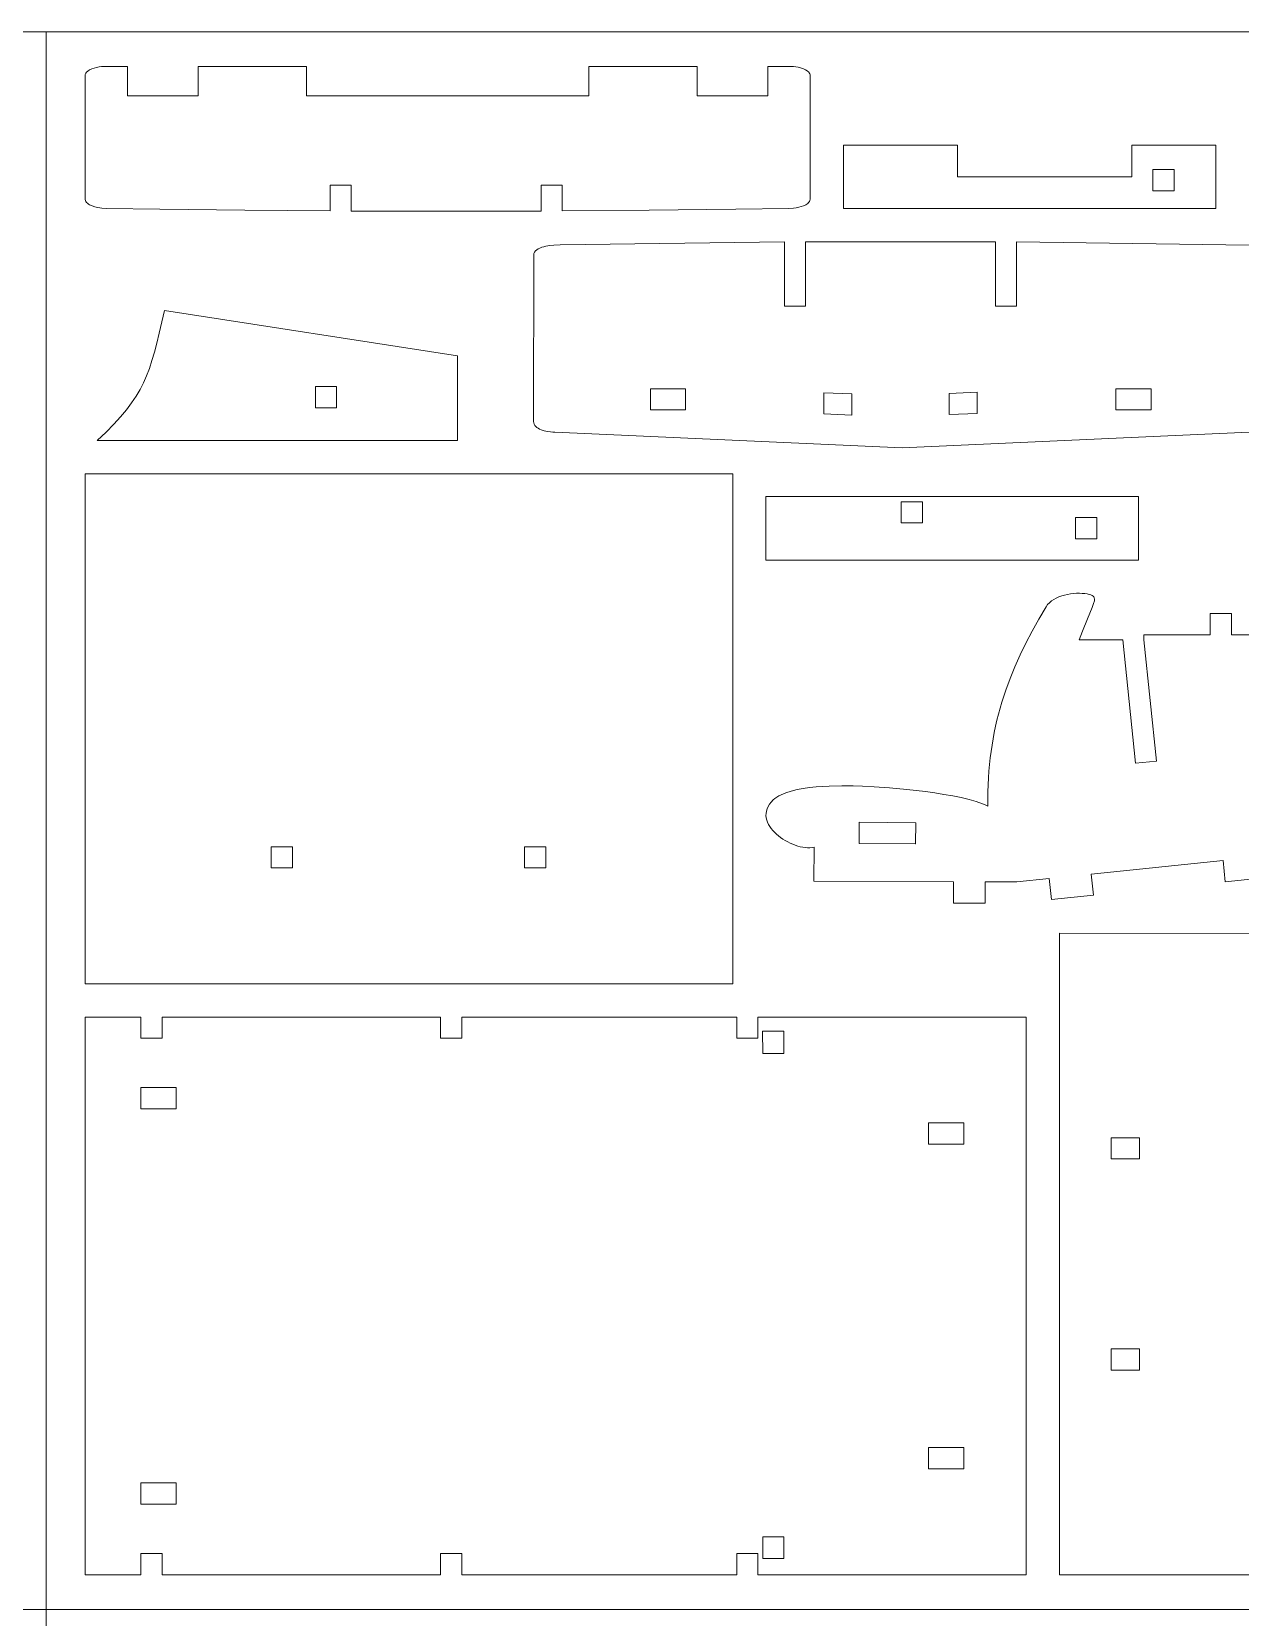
# Model space of a CAD drawing. Header units: centimetres. Extents: x -43.9 to 43.9, y -33.6 to 33.6.
# Drawn here: x 9.22 to 26.55, y -11.07 to 11.65 of the extents above; entities that cross this region are included whole.
import ezdxf

# ---------------------------------------------------------------- set-up
doc = ezdxf.new("R2010")
doc.units = ezdxf.units.CM
doc.header["$MEASUREMENT"] = 0
doc.layers.add('Camada 1', color=7, linetype='Continuous')

msp = doc.modelspace()

# ---------------------------------------------------------------- linework, layer by layer
at = {"layer": 'Camada 1', "color": 4, "lineweight": 9}
for points in [[(-25.07839, 11.64976), (-25.07839, 11.64976), (43.9416, 11.64976), (43.9416, 11.64976)], [(9.43161, 11.64976), (9.43161, 11.64976), (9.43161, -33.57024), (9.43161, -33.57024)], [(-25.07839, -10.96024), (-25.07839, -10.96024), (43.9416, -10.96024), (43.9416, -10.96024)]]:
    msp.add_open_spline(points, degree=3, dxfattribs=at)
at = {"layer": 'Camada 1', "color": 3, "lineweight": 9}
for points in [[(10.15291, 11.13807), (10.15291, 11.13807), (10.11731, 11.12893), (10.11731, 11.12893)], [(10.18924, 11.14479), (10.18924, 11.14479), (10.15291, 11.13807), (10.15291, 11.13807)], [(10.22523, 11.14935), (10.22523, 11.14935), (10.18924, 11.14479), (10.18924, 11.14479)], [(10.29189, 11.15305), (10.29189, 11.15305), (10.22523, 11.14935), (10.22523, 11.14935)], [(10.59815, 11.15305), (10.59815, 11.15305), (10.29189, 11.15305), (10.29189, 11.15305)], [(10.59815, 10.73227), (10.59815, 10.73227), (10.59815, 11.15305), (10.59815, 11.15305)], [(13.16297, 11.15305), (13.16297, 11.15305), (11.60966, 11.15305), (11.60966, 11.15305)], [(11.60966, 11.15305), (11.60966, 11.15305), (11.60966, 10.73227), (11.60966, 10.73227)], [(13.16297, 10.73227), (13.16297, 10.73227), (13.16297, 11.15305), (13.16297, 11.15305)], [(18.76229, 11.15305), (18.76229, 11.15305), (17.20898, 11.15305), (17.20898, 11.15305)], [(17.20898, 11.15305), (17.20898, 11.15305), (17.20898, 10.73227), (17.20898, 10.73227)], [(18.76229, 10.73227), (18.76229, 10.73227), (18.76229, 11.15305), (18.76229, 11.15305)], [(20.07724, 11.15305), (20.07724, 11.15305), (19.77379, 11.15305), (19.77379, 11.15305)], [(19.77379, 11.15305), (19.77379, 11.15305), (19.77379, 10.73227), (19.77379, 10.73227)], [(20.14319, 11.14974), (20.14319, 11.14974), (20.07724, 11.15305), (20.07724, 11.15305)], [(20.17596, 11.14584), (20.17596, 11.14584), (20.14319, 11.14974), (20.14319, 11.14974)], [(20.2085, 11.14009), (20.2085, 11.14009), (20.17596, 11.14584), (20.17596, 11.14584)], [(20.25801, 11.12675), (20.25801, 11.12675), (20.2085, 11.14009), (20.2085, 11.14009)], [(9.99124, 11.03604), (9.99124, 11.03604), (9.98887, 11.01514), (9.98887, 11.01514)], [(9.98887, 11.01514), (9.98887, 11.01514), (9.98909, 9.24427), (9.98909, 9.24427)], [(9.9982, 11.05391), (9.9982, 11.05391), (9.99124, 11.03604), (9.99124, 11.03604)], [(10.0097, 11.0697), (10.0097, 11.0697), (9.9982, 11.05391), (9.9982, 11.05391)], [(10.02563, 11.0844), (10.02563, 11.0844), (10.0097, 11.0697), (10.0097, 11.0697)], [(10.0526, 11.10236), (10.0526, 11.10236), (10.02563, 11.0844), (10.02563, 11.0844)], [(10.08351, 11.11711), (10.08351, 11.11711), (10.0526, 11.10236), (10.0526, 11.10236)], [(10.11731, 11.12893), (10.11731, 11.12893), (10.08351, 11.11711), (10.08351, 11.11711)], [(20.2864, 11.11628), (20.2864, 11.11628), (20.25801, 11.12675), (20.25801, 11.12675)], [(20.31443, 11.10315), (20.31443, 11.10315), (20.2864, 11.11628), (20.2864, 11.11628)], [(20.33997, 11.08727), (20.33997, 11.08727), (20.31443, 11.10315), (20.31443, 11.10315)], [(20.36093, 11.06852), (20.36093, 11.06852), (20.33997, 11.08727), (20.33997, 11.08727)], [(20.36904, 11.05806), (20.36904, 11.05806), (20.36093, 11.06852), (20.36093, 11.06852)], [(20.3752, 11.04684), (20.3752, 11.04684), (20.36904, 11.05806), (20.36904, 11.05806)], [(20.37918, 11.03487), (20.37918, 11.03487), (20.3752, 11.04684), (20.3752, 11.04684)], [(20.3807, 11.02213), (20.3807, 11.02213), (20.37918, 11.03487), (20.37918, 11.03487)], [(20.38068, 9.24804), (20.38068, 9.24804), (20.3807, 11.02213), (20.3807, 11.02213)], [(11.60966, 10.73227), (11.60966, 10.73227), (10.59815, 10.73227), (10.59815, 10.73227)], [(17.20898, 10.73227), (17.20898, 10.73227), (13.16297, 10.73227), (13.16297, 10.73227)], [(19.77379, 10.73227), (19.77379, 10.73227), (18.76229, 10.73227), (18.76229, 10.73227)], [(20.85775, 10.02511), (20.85775, 10.02511), (20.85775, 9.11477), (20.85775, 9.11477)], [(22.49106, 10.02511), (22.49106, 10.02511), (20.85775, 10.02511), (20.85775, 10.02511)], [(22.49106, 9.56995), (22.49106, 9.56995), (22.49106, 10.02511), (22.49106, 10.02511)], [(26.19761, 10.02511), (26.19761, 10.02511), (24.98938, 10.02511), (24.98938, 10.02511)], [(24.98938, 10.02511), (24.98938, 10.02511), (24.98938, 9.56995), (24.98938, 9.56995)], [(26.19761, 9.11477), (26.19761, 9.11477), (26.19761, 10.02511), (26.19761, 10.02511)], [(24.98938, 9.56995), (24.98938, 9.56995), (22.49106, 9.56995), (22.49106, 9.56995)], [(13.49969, 9.0819), (13.49969, 9.0819), (13.49969, 9.45174), (13.49969, 9.45174)], [(13.49969, 9.45174), (13.49969, 9.45174), (13.80314, 9.45174), (13.80314, 9.45174)], [(13.80314, 9.45174), (13.80314, 9.45174), (13.80314, 9.08008), (13.80314, 9.08008)], [(16.52427, 9.0799), (16.52427, 9.0799), (16.52427, 9.45174), (16.52427, 9.45174)], [(16.52427, 9.45174), (16.52427, 9.45174), (16.82772, 9.45174), (16.82772, 9.45174)], [(16.82772, 9.45174), (16.82772, 9.45174), (16.82772, 9.08162), (16.82772, 9.08162)], [(9.98909, 9.24427), (9.98909, 9.24427), (9.99281, 9.22907), (9.99281, 9.22907)], [(9.99281, 9.22907), (9.99281, 9.22907), (9.99972, 9.2151), (9.99972, 9.2151)], [(9.99972, 9.2151), (9.99972, 9.2151), (10.00946, 9.20228), (10.00946, 9.20228)], [(10.00946, 9.20228), (10.00946, 9.20228), (10.02164, 9.1906), (10.02164, 9.1906)], [(10.02164, 9.1906), (10.02164, 9.1906), (10.03592, 9.17998), (10.03592, 9.17998)], [(10.03592, 9.17998), (10.03592, 9.17998), (10.05193, 9.1704), (10.05193, 9.1704)], [(10.05193, 9.1704), (10.05193, 9.1704), (10.0877, 9.15418), (10.0877, 9.15418)], [(10.0877, 9.15418), (10.0877, 9.15418), (10.12607, 9.14161), (10.12607, 9.14161)], [(10.12607, 9.14161), (10.12607, 9.14161), (10.16411, 9.1323), (10.16411, 9.1323)], [(10.16411, 9.1323), (10.16411, 9.1323), (10.19897, 9.12593), (10.19897, 9.12593)], [(10.19897, 9.12593), (10.19897, 9.12593), (10.22772, 9.12218), (10.22772, 9.12218)], [(10.22772, 9.12218), (10.22772, 9.12218), (10.29183, 9.11833), (10.29183, 9.11833)], [(10.29183, 9.11833), (10.29183, 9.11833), (11.05818, 9.10633), (11.05818, 9.10633)], [(11.05818, 9.10633), (11.05818, 9.10633), (12.27891, 9.09154), (12.27891, 9.09154)], [(12.27891, 9.09154), (12.27891, 9.09154), (13.49969, 9.0819), (13.49969, 9.0819)], [(16.82772, 9.08162), (16.82772, 9.08162), (18.07098, 9.09136), (18.07098, 9.09136)], [(18.07098, 9.09136), (18.07098, 9.09136), (19.31421, 9.10636), (19.31421, 9.10636)], [(19.31421, 9.10636), (19.31421, 9.10636), (20.07605, 9.11831), (20.07605, 9.11831)], [(20.07605, 9.11831), (20.07605, 9.11831), (20.14324, 9.12279), (20.14324, 9.12279)], [(20.14324, 9.12279), (20.14324, 9.12279), (20.17979, 9.12765), (20.17979, 9.12765)], [(20.17979, 9.12765), (20.17979, 9.12765), (20.21678, 9.13458), (20.21678, 9.13458)], [(20.21678, 9.13458), (20.21678, 9.13458), (20.25301, 9.14391), (20.25301, 9.14391)], [(20.25301, 9.14391), (20.25301, 9.14391), (20.28735, 9.1559), (20.28735, 9.1559)], [(20.28735, 9.1559), (20.28735, 9.1559), (20.31862, 9.17081), (20.31862, 9.17081)], [(20.31862, 9.17081), (20.31862, 9.17081), (20.34564, 9.18893), (20.34564, 9.18893)], [(20.34564, 9.18893), (20.34564, 9.18893), (20.35845, 9.20084), (20.35845, 9.20084)], [(20.35845, 9.20084), (20.35845, 9.20084), (20.36951, 9.21497), (20.36951, 9.21497)], [(20.36951, 9.21497), (20.36951, 9.21497), (20.3774, 9.23084), (20.3774, 9.23084)], [(20.3774, 9.23084), (20.3774, 9.23084), (20.38068, 9.24804), (20.38068, 9.24804)], [(20.85775, 9.11477), (20.85775, 9.11477), (26.19761, 9.11477), (26.19761, 9.11477)], [(13.80314, 9.08008), (13.80314, 9.08008), (14.48319, 9.0773), (14.48319, 9.0773)], [(14.48319, 9.0773), (14.48319, 9.0773), (15.16367, 9.07673), (15.16367, 9.07673)], [(15.16367, 9.07673), (15.16367, 9.07673), (16.52427, 9.0799), (16.52427, 9.0799)], [(16.79899, 8.59329), (16.79899, 8.59329), (20.01281, 8.63641), (20.01281, 8.63641)], [(20.01281, 8.63641), (20.01281, 8.63641), (20.01281, 7.7166), (20.01281, 7.7166)], [(20.31626, 7.7166), (20.31626, 7.7166), (20.31626, 8.6385), (20.31626, 8.6385)], [(20.31626, 8.6385), (20.31626, 8.6385), (23.03734, 8.63846), (23.03734, 8.63846)], [(23.03734, 8.63846), (23.03734, 8.63846), (23.03734, 7.7166), (23.03734, 7.7166)], [(23.34079, 7.7166), (23.34079, 7.7166), (23.34079, 8.63846), (23.34079, 8.63846)], [(23.34079, 8.63846), (23.34079, 8.63846), (26.67342, 8.59174), (26.67342, 8.59174)], [(16.41764, 6.06488), (16.41764, 6.06488), (16.42115, 8.46955), (16.42115, 8.46955)], [(16.42115, 8.46955), (16.42115, 8.46955), (16.43066, 8.49023), (16.43066, 8.49023)], [(16.43066, 8.49023), (16.43066, 8.49023), (16.44459, 8.50844), (16.44459, 8.50844)], [(16.44459, 8.50844), (16.44459, 8.50844), (16.46238, 8.52434), (16.46238, 8.52434)], [(16.46238, 8.52434), (16.46238, 8.52434), (16.4835, 8.53807), (16.4835, 8.53807)], [(16.4835, 8.53807), (16.4835, 8.53807), (16.50742, 8.54983), (16.50742, 8.54983)], [(16.50742, 8.54983), (16.50742, 8.54983), (16.53357, 8.55974), (16.53357, 8.55974)], [(16.53357, 8.55974), (16.53357, 8.55974), (16.56143, 8.56798), (16.56143, 8.56798)], [(16.56143, 8.56798), (16.56143, 8.56798), (16.59044, 8.57471), (16.59044, 8.57471)], [(16.59044, 8.57471), (16.59044, 8.57471), (16.64978, 8.58427), (16.64978, 8.58427)], [(16.64978, 8.58427), (16.64978, 8.58427), (16.70721, 8.5897), (16.70721, 8.5897)], [(16.70721, 8.5897), (16.70721, 8.5897), (16.79899, 8.59329), (16.79899, 8.59329)], [(11.05121, 7.32966), (11.05121, 7.32966), (11.1282, 7.65535), (11.1282, 7.65535)], [(11.1282, 7.65535), (11.1282, 7.65535), (15.32584, 7.00256), (15.32584, 7.00256)], [(20.01281, 7.7166), (20.01281, 7.7166), (20.31626, 7.7166), (20.31626, 7.7166)], [(23.03734, 7.7166), (23.03734, 7.7166), (23.34079, 7.7166), (23.34079, 7.7166)], [(11.0162, 7.18774), (11.0162, 7.18774), (11.05121, 7.32966), (11.05121, 7.32966)], [(10.94689, 6.93727), (10.94689, 6.93727), (10.98185, 7.05752), (10.98185, 7.05752)], [(10.98185, 7.05752), (10.98185, 7.05752), (11.0162, 7.18774), (11.0162, 7.18774)], [(10.87016, 6.71998), (10.87016, 6.71998), (10.91009, 6.82533), (10.91009, 6.82533)], [(10.91009, 6.82533), (10.91009, 6.82533), (10.94689, 6.93727), (10.94689, 6.93727)], [(15.32584, 7.00256), (15.32584, 7.00256), (15.32584, 5.78877), (15.32584, 5.78877)], [(10.77595, 6.5223), (10.77595, 6.5223), (10.82587, 6.61953), (10.82587, 6.61953)], [(10.82587, 6.61953), (10.82587, 6.61953), (10.87016, 6.71998), (10.87016, 6.71998)], [(10.6542, 6.33063), (10.6542, 6.33063), (10.71914, 6.42656), (10.71914, 6.42656)], [(10.71914, 6.42656), (10.71914, 6.42656), (10.77595, 6.5223), (10.77595, 6.5223)], [(10.4949, 6.13142), (10.4949, 6.13142), (10.57987, 6.23282), (10.57987, 6.23282)], [(10.57987, 6.23282), (10.57987, 6.23282), (10.6542, 6.33063), (10.6542, 6.33063)], [(10.16353, 5.78877), (10.16353, 5.78877), (10.28798, 5.9111), (10.28798, 5.9111)], [(10.28798, 5.9111), (10.28798, 5.9111), (10.39802, 6.02475), (10.39802, 6.02475)], [(10.39802, 6.02475), (10.39802, 6.02475), (10.4949, 6.13142), (10.4949, 6.13142)], [(16.41985, 6.04367), (16.41985, 6.04367), (16.41764, 6.06488), (16.41764, 6.06488)], [(16.42602, 6.02448), (16.42602, 6.02448), (16.41985, 6.04367), (16.41985, 6.04367)], [(16.43576, 6.00722), (16.43576, 6.00722), (16.42602, 6.02448), (16.42602, 6.02448)], [(16.44863, 5.99178), (16.44863, 5.99178), (16.43576, 6.00722), (16.43576, 6.00722)], [(16.46422, 5.97807), (16.46422, 5.97807), (16.44863, 5.99178), (16.44863, 5.99178)], [(16.48211, 5.966), (16.48211, 5.966), (16.46422, 5.97807), (16.46422, 5.97807)], [(16.50186, 5.95544), (16.50186, 5.95544), (16.48211, 5.966), (16.48211, 5.966)], [(16.52305, 5.9463), (16.52305, 5.9463), (16.50186, 5.95544), (16.50186, 5.95544)], [(16.5681, 5.93189), (16.5681, 5.93189), (16.52305, 5.9463), (16.52305, 5.9463)], [(16.61385, 5.92194), (16.61385, 5.92194), (16.5681, 5.93189), (16.5681, 5.93189)], [(16.65694, 5.91565), (16.65694, 5.91565), (16.61385, 5.92194), (16.61385, 5.92194)], [(16.69399, 5.91221), (16.69399, 5.91221), (16.65694, 5.91565), (16.65694, 5.91565)], [(16.72093, 5.91164), (16.72093, 5.91164), (16.69399, 5.91221), (16.69399, 5.91221)], [(21.69907, 5.68427), (21.69907, 5.68427), (16.72093, 5.91164), (16.72093, 5.91164)], [(26.67463, 5.91164), (26.67463, 5.91164), (21.69907, 5.68427), (21.69907, 5.68427)], [(15.32584, 5.78877), (15.32584, 5.78877), (10.16353, 5.78877), (10.16353, 5.78877)], [(19.27167, 5.31229), (19.27167, 5.31229), (9.98845, 5.31229), (9.98845, 5.31229)], [(9.98845, 5.31229), (9.98845, 5.31229), (9.98845, -1.995), (9.98845, -1.995)], [(19.27167, -1.995), (19.27167, -1.995), (19.27167, 5.31229), (19.27167, 5.31229)], [(19.74773, 4.07821), (19.74773, 4.07821), (19.74773, 4.98855), (19.74773, 4.98855)], [(19.74773, 4.98855), (19.74773, 4.98855), (25.08748, 4.98855), (25.08748, 4.98855)], [(25.08748, 4.98855), (25.08748, 4.98855), (25.08748, 4.07821), (25.08748, 4.07821)], [(25.08748, 4.07821), (25.08748, 4.07821), (19.74773, 4.07821), (19.74773, 4.07821)], [(23.78385, 3.43889), (23.78385, 3.43889), (23.76236, 3.40826), (23.76236, 3.40826)], [(23.80965, 3.46666), (23.80965, 3.46666), (23.78385, 3.43889), (23.78385, 3.43889)], [(23.83929, 3.49164), (23.83929, 3.49164), (23.80965, 3.46666), (23.80965, 3.46666)], [(23.87228, 3.51388), (23.87228, 3.51388), (23.83929, 3.49164), (23.83929, 3.49164)], [(23.90812, 3.53347), (23.90812, 3.53347), (23.87228, 3.51388), (23.87228, 3.51388)], [(23.94636, 3.55044), (23.94636, 3.55044), (23.90812, 3.53347), (23.90812, 3.53347)], [(23.98647, 3.56488), (23.98647, 3.56488), (23.94636, 3.55044), (23.94636, 3.55044)], [(24.02799, 3.57684), (24.02799, 3.57684), (23.98647, 3.56488), (23.98647, 3.56488)], [(24.07044, 3.58641), (24.07044, 3.58641), (24.02799, 3.57684), (24.02799, 3.57684)], [(24.11333, 3.59364), (24.11333, 3.59364), (24.07044, 3.58641), (24.07044, 3.58641)], [(24.15617, 3.59857), (24.15617, 3.59857), (24.11333, 3.59364), (24.11333, 3.59364)], [(24.19846, 3.60131), (24.19846, 3.60131), (24.15617, 3.59857), (24.15617, 3.59857)], [(24.23974, 3.60189), (24.23974, 3.60189), (24.19846, 3.60131), (24.19846, 3.60131)], [(24.27952, 3.60039), (24.27952, 3.60039), (24.23974, 3.60189), (24.23974, 3.60189)], [(24.31732, 3.59688), (24.31732, 3.59688), (24.27952, 3.60039), (24.27952, 3.60039)], [(24.35262, 3.59142), (24.35262, 3.59142), (24.31732, 3.59688), (24.31732, 3.59688)], [(24.3799, 3.58565), (24.3799, 3.58565), (24.35262, 3.59142), (24.35262, 3.59142)], [(24.40282, 3.57911), (24.40282, 3.57911), (24.3799, 3.58565), (24.3799, 3.58565)], [(24.42148, 3.57125), (24.42148, 3.57125), (24.40282, 3.57911), (24.40282, 3.57911)], [(24.43597, 3.56154), (24.43597, 3.56154), (24.42148, 3.57125), (24.42148, 3.57125)], [(24.42262, 3.39663), (24.42262, 3.39663), (24.44432, 3.45676), (24.44432, 3.45676)], [(24.44639, 3.54944), (24.44639, 3.54944), (24.43597, 3.56154), (24.43597, 3.56154)], [(24.44432, 3.45676), (24.44432, 3.45676), (24.45418, 3.49325), (24.45418, 3.49325)], [(24.45284, 3.53439), (24.45284, 3.53439), (24.44639, 3.54944), (24.44639, 3.54944)], [(24.4554, 3.51583), (24.4554, 3.51583), (24.45284, 3.53439), (24.45284, 3.53439)], [(24.45418, 3.49325), (24.45418, 3.49325), (24.4554, 3.51583), (24.4554, 3.51583)], [(23.65947, 3.23205), (23.65947, 3.23205), (23.56338, 3.0588), (23.56338, 3.0588)], [(23.76236, 3.40826), (23.76236, 3.40826), (23.65947, 3.23205), (23.65947, 3.23205)], [(24.28551, 3.06013), (24.28551, 3.06013), (24.3573, 3.23352), (24.3573, 3.23352)], [(24.3573, 3.23352), (24.3573, 3.23352), (24.42262, 3.39663), (24.42262, 3.39663)], [(26.41901, 3.31076), (26.41901, 3.31076), (26.11556, 3.31076), (26.11556, 3.31076)], [(26.11556, 3.31076), (26.11556, 3.31076), (26.11556, 3.00732), (26.11556, 3.00732)], [(26.41901, 3.00732), (26.41901, 3.00732), (26.41901, 3.31076), (26.41901, 3.31076)], [(23.56338, 3.0588), (23.56338, 3.0588), (23.47406, 2.88781), (23.47406, 2.88781)], [(24.23454, 2.93269), (24.23454, 2.93269), (24.28551, 3.06013), (24.28551, 3.06013)], [(26.11556, 3.00732), (26.11556, 3.00732), (25.16548, 3.00732), (25.16548, 3.00732)], [(25.16548, 3.00732), (25.16548, 3.00732), (25.16548, 2.93269), (25.16548, 2.93269)], [(31.90587, 3.00732), (31.90587, 3.00732), (26.41901, 3.00732), (26.41901, 3.00732)], [(23.47406, 2.88781), (23.47406, 2.88781), (23.39151, 2.71835), (23.39151, 2.71835)], [(24.86042, 2.93269), (24.86042, 2.93269), (24.23454, 2.93269), (24.23454, 2.93269)], [(25.04304, 1.16567), (25.04304, 1.16567), (24.86042, 2.93269), (24.86042, 2.93269)], [(25.16548, 2.93269), (25.16548, 2.93269), (25.16225, 2.93269), (25.16225, 2.93269)], [(25.16225, 2.93269), (25.16225, 2.93269), (25.34486, 1.19686), (25.34486, 1.19686)], [(23.31573, 2.54977), (23.31573, 2.54977), (23.24671, 2.38132), (23.24671, 2.38132)], [(23.39151, 2.71835), (23.39151, 2.71835), (23.31573, 2.54977), (23.31573, 2.54977)], [(23.24671, 2.38132), (23.24671, 2.38132), (23.18444, 2.21234), (23.18444, 2.21234)], [(23.18444, 2.21234), (23.18444, 2.21234), (23.12891, 2.04213), (23.12891, 2.04213)], [(23.08012, 1.86996), (23.08012, 1.86996), (23.05825, 1.78293), (23.05825, 1.78293)], [(23.12891, 2.04213), (23.12891, 2.04213), (23.08012, 1.86996), (23.08012, 1.86996)], [(23.01956, 1.60655), (23.01956, 1.60655), (23.00273, 1.51703), (23.00273, 1.51703)], [(23.03807, 1.69516), (23.03807, 1.69516), (23.01956, 1.60655), (23.01956, 1.60655)], [(23.05825, 1.78293), (23.05825, 1.78293), (23.03807, 1.69516), (23.03807, 1.69516)], [(22.98759, 1.42649), (22.98759, 1.42649), (22.97412, 1.33486), (22.97412, 1.33486)], [(23.00273, 1.51703), (23.00273, 1.51703), (22.98759, 1.42649), (22.98759, 1.42649)], [(22.95222, 1.14796), (22.95222, 1.14796), (22.94378, 1.05252), (22.94378, 1.05252)], [(22.96233, 1.24204), (22.96233, 1.24204), (22.95222, 1.14796), (22.95222, 1.14796)], [(22.97412, 1.33486), (22.97412, 1.33486), (22.96233, 1.24204), (22.96233, 1.24204)], [(25.34486, 1.19686), (25.34486, 1.19686), (25.04304, 1.16567), (25.04304, 1.16567)], [(22.93701, 0.95563), (22.93701, 0.95563), (22.92851, 0.75718), (22.92851, 0.75718)], [(22.94378, 1.05252), (22.94378, 1.05252), (22.93701, 0.95563), (22.93701, 0.95563)], [(19.93168, 0.69757), (19.93168, 0.69757), (19.90277, 0.68004), (19.90277, 0.68004)], [(19.963, 0.71385), (19.963, 0.71385), (19.93168, 0.69757), (19.93168, 0.69757)], [(19.99658, 0.7289), (19.99658, 0.7289), (19.963, 0.71385), (19.963, 0.71385)], [(20.03224, 0.74279), (20.03224, 0.74279), (19.99658, 0.7289), (19.99658, 0.7289)], [(20.10917, 0.76723), (20.10917, 0.76723), (20.03224, 0.74279), (20.03224, 0.74279)], [(20.19237, 0.78751), (20.19237, 0.78751), (20.10917, 0.76723), (20.10917, 0.76723)], [(20.2805, 0.80399), (20.2805, 0.80399), (20.19237, 0.78751), (20.19237, 0.78751)], [(20.37219, 0.81703), (20.37219, 0.81703), (20.2805, 0.80399), (20.2805, 0.80399)], [(20.46606, 0.82696), (20.46606, 0.82696), (20.37219, 0.81703), (20.37219, 0.81703)], [(20.56074, 0.83414), (20.56074, 0.83414), (20.46606, 0.82696), (20.46606, 0.82696)], [(20.65485, 0.83894), (20.65485, 0.83894), (20.56074, 0.83414), (20.56074, 0.83414)], [(20.83592, 0.84275), (20.83592, 0.84275), (20.65485, 0.83894), (20.65485, 0.83894)], [(20.99831, 0.8412), (20.99831, 0.8412), (20.83592, 0.84275), (20.83592, 0.84275)], [(21.13105, 0.8371), (21.13105, 0.8371), (20.99831, 0.8412), (20.99831, 0.8412)], [(21.29909, 0.82834), (21.29909, 0.82834), (21.13105, 0.8371), (21.13105, 0.8371)], [(21.51639, 0.81253), (21.51639, 0.81253), (21.29909, 0.82834), (21.29909, 0.82834)], [(21.76635, 0.78939), (21.76635, 0.78939), (21.51639, 0.81253), (21.51639, 0.81253)], [(21.89841, 0.77494), (21.89841, 0.77494), (21.76635, 0.78939), (21.76635, 0.78939)], [(22.03243, 0.75854), (22.03243, 0.75854), (21.89841, 0.77494), (21.89841, 0.77494)], [(22.16634, 0.74015), (22.16634, 0.74015), (22.03243, 0.75854), (22.03243, 0.75854)], [(22.29808, 0.7197), (22.29808, 0.7197), (22.16634, 0.74015), (22.16634, 0.74015)], [(22.42555, 0.69718), (22.42555, 0.69718), (22.29808, 0.7197), (22.29808, 0.7197)], [(22.5467, 0.67253), (22.5467, 0.67253), (22.42555, 0.69718), (22.42555, 0.69718)], [(22.92851, 0.75718), (22.92851, 0.75718), (22.92669, 0.55189), (22.92669, 0.55189)], [(19.75381, 0.48013), (19.75381, 0.48013), (19.7487, 0.44772), (19.7487, 0.44772)], [(19.7635, 0.51259), (19.7635, 0.51259), (19.75381, 0.48013), (19.75381, 0.48013)], [(19.77803, 0.54503), (19.77803, 0.54503), (19.7635, 0.51259), (19.7635, 0.51259)], [(19.79761, 0.57731), (19.79761, 0.57731), (19.77803, 0.54503), (19.77803, 0.54503)], [(19.82251, 0.60934), (19.82251, 0.60934), (19.79761, 0.57731), (19.79761, 0.57731)], [(19.85296, 0.64103), (19.85296, 0.64103), (19.82251, 0.60934), (19.82251, 0.60934)], [(19.87649, 0.66121), (19.87649, 0.66121), (19.85296, 0.64103), (19.85296, 0.64103)], [(19.90277, 0.68004), (19.90277, 0.68004), (19.87649, 0.66121), (19.87649, 0.66121)], [(22.65947, 0.64572), (22.65947, 0.64572), (22.5467, 0.67253), (22.5467, 0.67253)], [(22.76177, 0.6167), (22.76177, 0.6167), (22.65947, 0.64572), (22.65947, 0.64572)], [(22.85153, 0.58543), (22.85153, 0.58543), (22.76177, 0.6167), (22.76177, 0.6167)], [(22.89106, 0.56895), (22.89106, 0.56895), (22.85153, 0.58543), (22.85153, 0.58543)], [(22.92669, 0.55189), (22.92669, 0.55189), (22.89106, 0.56895), (22.89106, 0.56895)], [(19.7487, 0.44772), (19.7487, 0.44772), (19.74794, 0.41547), (19.74794, 0.41547)], [(19.74794, 0.41547), (19.74794, 0.41547), (19.75129, 0.38348), (19.75129, 0.38348)], [(19.75129, 0.38348), (19.75129, 0.38348), (19.75849, 0.35186), (19.75849, 0.35186)], [(19.75849, 0.35186), (19.75849, 0.35186), (19.76933, 0.32071), (19.76933, 0.32071)], [(19.76933, 0.32071), (19.76933, 0.32071), (19.78353, 0.29012), (19.78353, 0.29012)], [(19.78353, 0.29012), (19.78353, 0.29012), (19.8009, 0.26022), (19.8009, 0.26022)], [(19.8009, 0.26022), (19.8009, 0.26022), (19.82115, 0.23109), (19.82115, 0.23109)], [(19.82115, 0.23109), (19.82115, 0.23109), (19.84407, 0.20284), (19.84407, 0.20284)], [(19.84407, 0.20284), (19.84407, 0.20284), (19.86942, 0.17556), (19.86942, 0.17556)], [(19.86942, 0.17556), (19.86942, 0.17556), (19.89693, 0.14937), (19.89693, 0.14937)], [(19.89693, 0.14937), (19.89693, 0.14937), (19.92638, 0.12436), (19.92638, 0.12436)], [(19.92638, 0.12436), (19.92638, 0.12436), (19.95754, 0.10064), (19.95754, 0.10064)], [(19.95754, 0.10064), (19.95754, 0.10064), (19.99014, 0.07832), (19.99014, 0.07832)], [(19.99014, 0.07832), (19.99014, 0.07832), (20.02397, 0.05747), (20.02397, 0.05747)], [(20.02397, 0.05747), (20.02397, 0.05747), (20.05877, 0.03822), (20.05877, 0.03822)], [(20.05877, 0.03822), (20.05877, 0.03822), (20.0943, 0.02067), (20.0943, 0.02067)], [(20.0943, 0.02067), (20.0943, 0.02067), (20.13032, 0.00493), (20.13032, 0.00493)], [(20.13032, 0.00493), (20.13032, 0.00493), (20.16661, -0.00892), (20.16661, -0.00892)], [(20.16661, -0.00892), (20.16661, -0.00892), (20.20289, -0.02076), (20.20289, -0.02076)], [(20.20289, -0.02076), (20.20289, -0.02076), (20.23895, -0.03051), (20.23895, -0.03051)], [(20.23895, -0.03051), (20.23895, -0.03051), (20.27454, -0.03804), (20.27454, -0.03804)], [(20.27454, -0.03804), (20.27454, -0.03804), (20.30942, -0.04327), (20.30942, -0.04327)], [(20.30942, -0.04327), (20.30942, -0.04327), (20.34335, -0.04607), (20.34335, -0.04607)], [(20.34335, -0.04607), (20.34335, -0.04607), (20.37608, -0.04637), (20.37608, -0.04637)], [(20.37608, -0.04637), (20.37608, -0.04637), (20.40738, -0.04405), (20.40738, -0.04405)], [(20.40738, -0.04405), (20.40738, -0.04405), (20.437, -0.03901), (20.437, -0.03901)], [(20.437, -0.03901), (20.437, -0.03901), (20.43412, -0.52438), (20.43412, -0.52438)], [(26.33088, -0.53163), (26.33088, -0.53163), (29.39675, -0.21479), (29.39675, -0.21479)], [(24.41073, -0.42499), (24.41073, -0.42499), (26.2997, -0.22979), (26.2997, -0.22979)], [(24.44193, -0.72683), (24.44193, -0.72683), (24.41073, -0.42499), (24.41073, -0.42499)], [(26.2997, -0.22979), (26.2997, -0.22979), (26.33088, -0.53163), (26.33088, -0.53163)], [(20.43412, -0.52438), (20.43412, -0.52438), (22.43762, -0.53545), (22.43762, -0.53545)], [(22.43762, -0.53545), (22.43762, -0.53545), (22.43762, -0.83878), (22.43762, -0.83878)], [(22.89029, -0.83878), (22.89029, -0.83878), (22.89029, -0.53533), (22.89029, -0.53533)], [(22.89029, -0.53533), (22.89029, -0.53533), (23.34294, -0.53533), (23.34294, -0.53533)], [(23.34294, -0.53533), (23.34294, -0.53533), (23.80706, -0.48737), (23.80706, -0.48737)], [(23.80706, -0.48737), (23.80706, -0.48737), (23.83825, -0.78922), (23.83825, -0.78922)], [(22.43762, -0.83878), (22.43762, -0.83878), (22.89029, -0.83878), (22.89029, -0.83878)], [(23.83825, -0.78922), (23.83825, -0.78922), (24.44193, -0.72683), (24.44193, -0.72683)], [(35.28957, -1.28146), (35.28957, -1.28146), (23.9555, -1.26893), (23.9555, -1.26893)], [(23.9555, -1.26893), (23.9555, -1.26893), (23.9555, -10.46354), (23.9555, -10.46354)], [(9.98845, -1.995), (9.98845, -1.995), (19.27167, -1.995), (19.27167, -1.995)], [(9.9885, -2.47202), (9.9885, -2.47202), (9.98845, -10.46345), (9.98845, -10.46345)], [(10.78737, -2.47212), (10.78737, -2.47212), (9.9885, -2.47202), (9.9885, -2.47202)], [(10.78736, -2.77557), (10.78736, -2.77557), (10.78737, -2.47212), (10.78737, -2.47212)], [(11.09082, -2.47213), (11.09082, -2.47213), (11.09081, -2.77557), (11.09081, -2.77557)], [(15.08304, -2.47183), (15.08304, -2.47183), (11.09082, -2.47213), (11.09082, -2.47213)], [(15.08304, -2.77528), (15.08304, -2.77528), (15.08304, -2.47183), (15.08304, -2.47183)], [(19.32918, -2.47202), (19.32918, -2.47202), (15.38648, -2.47183), (15.38648, -2.47183)], [(15.38648, -2.47183), (15.38648, -2.47183), (15.38648, -2.77528), (15.38648, -2.77528)], [(19.32918, -2.77547), (19.32918, -2.77547), (19.32918, -2.47202), (19.32918, -2.47202)], [(23.47866, -2.47219), (23.47866, -2.47219), (19.63262, -2.47202), (19.63262, -2.47202)], [(19.63262, -2.47202), (19.63262, -2.47202), (19.63262, -2.77547), (19.63262, -2.77547)], [(23.47813, -10.46354), (23.47813, -10.46354), (23.47866, -2.47219), (23.47866, -2.47219)], [(11.09081, -2.77557), (11.09081, -2.77557), (10.78736, -2.77557), (10.78736, -2.77557)], [(15.38648, -2.77528), (15.38648, -2.77528), (15.08304, -2.77528), (15.08304, -2.77528)], [(19.63262, -2.77547), (19.63262, -2.77547), (19.32918, -2.77547), (19.32918, -2.77547)], [(10.78729, -10.46349), (10.78729, -10.46349), (10.7873, -10.16004), (10.7873, -10.16004)], [(10.7873, -10.16004), (10.7873, -10.16004), (11.09075, -10.16005), (11.09075, -10.16005)], [(11.09075, -10.16005), (11.09075, -10.16005), (11.09074, -10.46349), (11.09074, -10.46349)], [(15.08312, -10.4635), (15.08312, -10.4635), (15.08312, -10.16006), (15.08312, -10.16006)], [(15.08312, -10.16006), (15.08312, -10.16006), (15.38657, -10.16006), (15.38657, -10.16006)], [(15.38657, -10.16006), (15.38657, -10.16006), (15.38657, -10.4635), (15.38657, -10.4635)], [(19.32917, -10.46345), (19.32917, -10.46345), (19.32917, -10.16), (19.32917, -10.16)], [(19.32917, -10.16), (19.32917, -10.16), (19.63263, -10.16), (19.63263, -10.16)], [(19.63263, -10.16), (19.63263, -10.16), (19.63263, -10.46345), (19.63263, -10.46345)], [(9.98845, -10.46345), (9.98845, -10.46345), (10.78729, -10.46349), (10.78729, -10.46349)], [(11.09074, -10.46349), (11.09074, -10.46349), (15.08312, -10.4635), (15.08312, -10.4635)], [(15.38657, -10.4635), (15.38657, -10.4635), (19.32917, -10.46345), (19.32917, -10.46345)], [(19.63263, -10.46345), (19.63263, -10.46345), (23.47813, -10.46354), (23.47813, -10.46354)], [(23.9555, -10.46354), (23.9555, -10.46354), (35.28957, -10.46354), (35.28957, -10.46354)]]:
    msp.add_open_spline(points, degree=3, dxfattribs=at)
at = {"layer": 'Camada 1', "lineweight": 9}
for points in [[(25.29283, 9.67462), (25.29283, 9.67462), (25.59864, 9.67462), (25.59864, 9.67462)], [(25.29283, 9.36882), (25.29283, 9.36882), (25.29283, 9.67462), (25.29283, 9.67462)], [(25.59864, 9.67462), (25.59864, 9.67462), (25.59864, 9.36882), (25.59864, 9.36882)], [(25.59864, 9.36882), (25.59864, 9.36882), (25.29283, 9.36882), (25.29283, 9.36882)], [(13.59376, 6.56346), (13.59376, 6.56346), (13.29034, 6.56346), (13.29034, 6.56346)], [(13.29034, 6.56346), (13.29034, 6.56346), (13.29034, 6.26001), (13.29034, 6.26001)], [(13.59376, 6.26001), (13.59376, 6.26001), (13.59376, 6.56346), (13.59376, 6.56346)], [(18.59591, 6.53293), (18.59591, 6.53293), (18.09016, 6.53293), (18.09016, 6.53293)], [(18.09016, 6.53293), (18.09016, 6.53293), (18.09016, 6.22948), (18.09016, 6.22948)], [(18.59591, 6.22948), (18.59591, 6.22948), (18.59591, 6.53293), (18.59591, 6.53293)], [(20.57454, 6.17209), (20.57454, 6.17209), (20.57454, 6.47564), (20.57454, 6.47564)], [(20.57454, 6.47564), (20.57454, 6.47564), (20.97878, 6.45873), (20.97878, 6.45873)], [(20.97878, 6.45873), (20.97878, 6.45873), (20.97878, 6.15528), (20.97878, 6.15528)], [(22.3723, 6.46706), (22.3723, 6.46706), (22.77654, 6.484), (22.77654, 6.484)], [(22.3723, 6.16343), (22.3723, 6.16343), (22.3723, 6.46706), (22.3723, 6.46706)], [(22.77654, 6.484), (22.77654, 6.484), (22.77654, 6.18034), (22.77654, 6.18034)], [(24.76423, 6.53293), (24.76423, 6.53293), (25.26998, 6.53293), (25.26998, 6.53293)], [(24.76423, 6.22948), (24.76423, 6.22948), (24.76423, 6.53293), (24.76423, 6.53293)], [(25.26998, 6.53293), (25.26998, 6.53293), (25.26998, 6.22948), (25.26998, 6.22948)], [(13.29034, 6.26001), (13.29034, 6.26001), (13.59376, 6.26001), (13.59376, 6.26001)], [(18.09016, 6.22948), (18.09016, 6.22948), (18.59591, 6.22948), (18.59591, 6.22948)], [(20.97878, 6.15528), (20.97878, 6.15528), (20.57454, 6.17209), (20.57454, 6.17209)], [(22.77654, 6.18034), (22.77654, 6.18034), (22.3723, 6.16343), (22.3723, 6.16343)], [(25.26998, 6.22948), (25.26998, 6.22948), (24.76423, 6.22948), (24.76423, 6.22948)], [(21.99031, 4.91283), (21.99031, 4.91283), (21.68686, 4.91283), (21.68686, 4.91283)], [(21.68686, 4.91283), (21.68686, 4.91283), (21.68686, 4.6094), (21.68686, 4.6094)], [(21.99031, 4.6094), (21.99031, 4.6094), (21.99031, 4.91283), (21.99031, 4.91283)], [(21.68686, 4.6094), (21.68686, 4.6094), (21.99031, 4.6094), (21.99031, 4.6094)], [(24.1852, 4.38181), (24.1852, 4.38181), (24.1852, 4.68525), (24.1852, 4.68525)], [(24.1852, 4.68525), (24.1852, 4.68525), (24.48865, 4.68525), (24.48865, 4.68525)], [(24.48865, 4.68525), (24.48865, 4.68525), (24.48865, 4.38181), (24.48865, 4.38181)], [(24.48865, 4.38181), (24.48865, 4.38181), (24.1852, 4.38181), (24.1852, 4.38181)], [(21.08372, 0.01595), (21.08372, 0.01595), (21.0856, 0.31939), (21.0856, 0.31939)], [(21.0856, 0.31939), (21.0856, 0.31939), (21.89473, 0.31348), (21.89473, 0.31348)], [(21.89473, 0.31348), (21.89473, 0.31348), (21.89255, 0.0101), (21.89255, 0.0101)], [(21.8865, 0.01009), (21.8865, 0.01009), (21.08372, 0.01595), (21.08372, 0.01595)], [(21.89255, 0.0101), (21.89255, 0.0101), (21.8865, 0.01009), (21.8865, 0.01009)], [(12.65729, -0.03007), (12.65729, -0.03007), (12.96074, -0.03007), (12.96074, -0.03007)], [(12.65729, -0.33351), (12.65729, -0.33351), (12.65729, -0.03007), (12.65729, -0.03007)], [(12.96074, -0.03007), (12.96074, -0.03007), (12.96074, -0.33351), (12.96074, -0.33351)], [(16.28872, -0.33351), (16.28872, -0.33351), (16.28872, -0.03007), (16.28872, -0.03007)], [(16.28872, -0.03007), (16.28872, -0.03007), (16.59217, -0.03007), (16.59217, -0.03007)], [(16.59217, -0.03007), (16.59217, -0.03007), (16.59217, -0.33351), (16.59217, -0.33351)], [(12.96074, -0.33351), (12.96074, -0.33351), (12.65729, -0.33351), (12.65729, -0.33351)], [(16.59217, -0.33351), (16.59217, -0.33351), (16.28872, -0.33351), (16.28872, -0.33351)], [(20.00533, -2.67458), (20.00533, -2.67458), (19.69956, -2.67458), (19.69956, -2.67458)], [(19.69956, -2.67458), (19.69956, -2.67458), (19.70209, -2.99376), (19.70209, -2.99376)], [(20.00553, -2.99378), (20.00553, -2.99378), (20.00533, -2.67458), (20.00533, -2.67458)], [(19.70209, -2.99376), (19.70209, -2.99376), (20.00553, -2.99378), (20.00553, -2.99378)], [(10.78941, -3.78696), (10.78941, -3.78696), (10.78941, -3.48351), (10.78941, -3.48351)], [(10.78941, -3.48351), (10.78941, -3.48351), (11.29517, -3.48352), (11.29517, -3.48352)], [(11.29517, -3.48352), (11.29517, -3.48352), (11.29517, -3.78696), (11.29517, -3.78696)], [(11.29517, -3.78696), (11.29517, -3.78696), (10.78941, -3.78696), (10.78941, -3.78696)], [(22.58245, -3.98939), (22.58245, -3.98939), (22.0767, -3.98938), (22.0767, -3.98938)], [(22.0767, -3.98938), (22.0767, -3.98938), (22.0767, -4.29283), (22.0767, -4.29283)], [(22.58245, -4.29283), (22.58245, -4.29283), (22.58245, -3.98939), (22.58245, -3.98939)], [(22.0767, -4.29283), (22.0767, -4.29283), (22.58245, -4.29283), (22.58245, -4.29283)], [(25.10105, -4.20222), (25.10105, -4.20222), (24.69644, -4.20222), (24.69644, -4.20222)], [(24.69644, -4.20222), (24.69644, -4.20222), (24.69644, -4.50567), (24.69644, -4.50567)], [(25.10105, -4.50567), (25.10105, -4.50567), (25.10105, -4.20222), (25.10105, -4.20222)], [(24.69644, -4.50567), (24.69644, -4.50567), (25.10105, -4.50567), (25.10105, -4.50567)], [(24.69644, -7.53021), (24.69644, -7.53021), (24.69644, -7.22676), (24.69644, -7.22676)], [(24.69644, -7.22676), (24.69644, -7.22676), (25.10105, -7.22676), (25.10105, -7.22676)], [(25.10105, -7.22676), (25.10105, -7.22676), (25.10105, -7.53021), (25.10105, -7.53021)], [(25.10105, -7.53021), (25.10105, -7.53021), (24.69644, -7.53021), (24.69644, -7.53021)], [(22.0767, -8.64286), (22.0767, -8.64286), (22.58246, -8.64286), (22.58246, -8.64286)], [(22.0767, -8.94631), (22.0767, -8.94631), (22.0767, -8.64286), (22.0767, -8.64286)], [(22.58246, -8.64286), (22.58246, -8.64286), (22.58246, -8.94631), (22.58246, -8.94631)], [(22.58246, -8.94631), (22.58246, -8.94631), (22.0767, -8.94631), (22.0767, -8.94631)], [(10.78937, -9.14853), (10.78937, -9.14853), (10.78937, -9.45198), (10.78937, -9.45198)], [(11.29515, -9.14853), (11.29515, -9.14853), (10.78937, -9.14853), (10.78937, -9.14853)], [(11.29513, -9.45198), (11.29513, -9.45198), (11.29515, -9.14853), (11.29515, -9.14853)], [(10.78937, -9.45198), (10.78937, -9.45198), (11.29513, -9.45198), (11.29513, -9.45198)], [(20.00554, -9.92144), (20.00554, -9.92144), (19.70209, -9.92144), (19.70209, -9.92144)], [(19.70209, -9.92144), (19.70209, -9.92144), (19.70209, -10.23087), (19.70209, -10.23087)], [(20.00553, -10.23087), (20.00553, -10.23087), (20.00554, -9.92144), (20.00554, -9.92144)], [(19.70209, -10.23087), (19.70209, -10.23087), (20.00553, -10.23087), (20.00553, -10.23087)]]:
    msp.add_open_spline(points, degree=3, dxfattribs=at)

doc.saveas('drawing.dxf')
